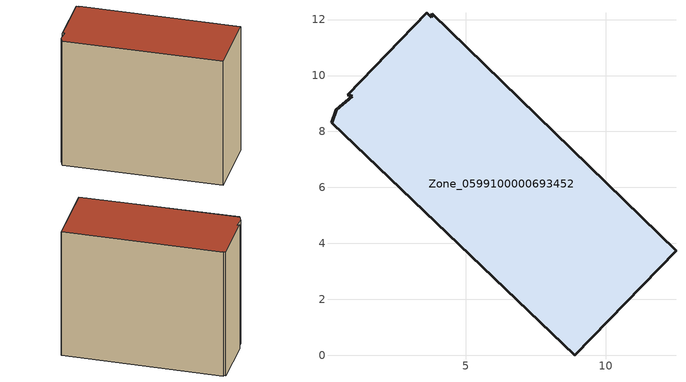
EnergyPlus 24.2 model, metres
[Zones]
Zone_0599100000693452
 floor ground (C_G): 3.8,12.2 12.51,3.75 8.89,0 0.2,8.31 0.38,8.78 0.95,9.26 0.78,9.32 3.6,12.25 3.77,12.08 z0
 wall outside (C_F): 12.51,3.75 3.8,12.2 3.77,12.08 3.6,12.25 0.78,9.32 0.95,9.26 0.38,8.78 0.2,8.31 8.89,0 12.51,3.75 z0:10.34
 roof outside (C_R): 0.38,8.78 0.2,8.31 8.89,0 12.51,3.75 3.8,12.2 3.77,12.08 3.6,12.25 0.78,9.32 0.95,9.26 z10.34
[BUILDING]
Pand.0599100000693452: North Axis=0; Terrain=City; Loads Convergence Tolerance Value=0.04; Temperature Convergence Tolerance Value=0.4; Solar Distribution=FullExterior; Maximum Number of Warmup Days=25; Minimum Number of Warmup Days=1
[Site:Location]
Rotterdam.The.Hague.AP_ZH_NLD Design_Conditions: Latitude=51.96; Longitude=4.45; Time Zone=1; Elevation=-4.5
[SITE:GROUNDTEMPERATURE:BUILDINGSURFACE]
18, 18, 18, 18, 18, 18, 18, 18, 18, 18, 18, 18
[MATERIAL] Thermal Absorptance=0.9; Solar Absorptance=0.7; Visible Absorptance=0.7
Name | Roughness | Thickness | Conductivity | Density | Specific Heat
G.TI.1946 | MediumSmooth | 0.15 | 1 | 540 | 1210
F.TI.1946 | Rough | 0.3 | 0.857143 | 1920 | 840
R.TI.1946 | MediumRough | 0.2 | 0.1 | 1500 | 1000
[CONSTRUCTION]
C_G: G.TI.1946
C_F: F.TI.1946
C_R: R.TI.1946
[ZONE]
Zone_0599100000693452: Type=1; Multiplier=1; Ceiling Height=Autocalculate; Volume=Autocalculate; Floor Area=autocalculate; Part of Total Floor Area=Yes
[ZONEINFILTRATION:DESIGNFLOWRATE]
Infil_Zone_0599100000693452: Zone or ZoneList or Space or SpaceList=Zone_0599100000693452; Schedule=AlwaysOn; Design Flow Rate Calculation Method=Flow/Area; Flow Rate per Floor Area=0.003; Constant Term Coefficient=1; Temperature Term Coefficient=0; Velocity Term Coefficient=0; Velocity Squared Term Coefficient=0
[HVACTEMPLATE:ZONE:IDEALLOADSAIRSYSTEM]
Zone_0599100000693452: Maximum Heating Supply Air Temperature=50; Minimum Cooling Supply Air Temperature=13; Maximum Heating Supply Air Humidity Ratio=0.0156; Minimum Cooling Supply Air Humidity Ratio=0.0077; Heating Limit=NoLimit; Cooling Limit=NoLimit; Dehumidification Control Type=ConstantSensibleHeatRatio; Cooling Sensible Heat Ratio=0.7; Dehumidification Setpoint=60; Humidification Control Type=None; Humidification Setpoint=30; Outdoor Air Method=None; Outdoor Air Flow Rate per Person=0.00944; Outdoor Air Flow Rate per Zone Floor Area=0; Outdoor Air Flow Rate per Zone=0; Demand Controlled Ventilation Type=None; Outdoor Air Economizer Type=NoEconomizer; Heat Recovery Type=None; Sensible Heat Recovery Effectiveness=0.7; Latent Heat Recovery Effectiveness=0.65
[ZONECONTROL:THERMOSTAT]
ThermostatControl_Zone_0599100000693452: Zone or ZoneList=Zone_0599100000693452; Control Type Schedule=DualSetpointControlType; Control 1=Thermostat_Zone_0599100000693452; Temperature Difference Between Cutout And Setpoint=0
[THERMOSTATSETPOINT:DUALSETPOINT]
Thermostat_Zone_0599100000693452: Heating Setpoint Temperature Schedule=HeatingSetpoint_Zone_0599100000693452; Cooling Setpoint Temperature Schedule=CoolingSetpoint_Zone_0599100000693452
[SCHEDULE:COMPACT]
HeatingSetpoint_Zone_0599100000693452: Through: 12/31, For: AllDays, Until: 24:00, 21
CoolingSetpoint_Zone_0599100000693452: Through: 12/31, For: AllDays, Until: 24:00, 24
DualSetpointControlType: Through: 12/31, For: AllDays, Until: 24:00, 4
AlwaysOn: Through: 12/31, For: AllDays, Until: 24:00, 1
